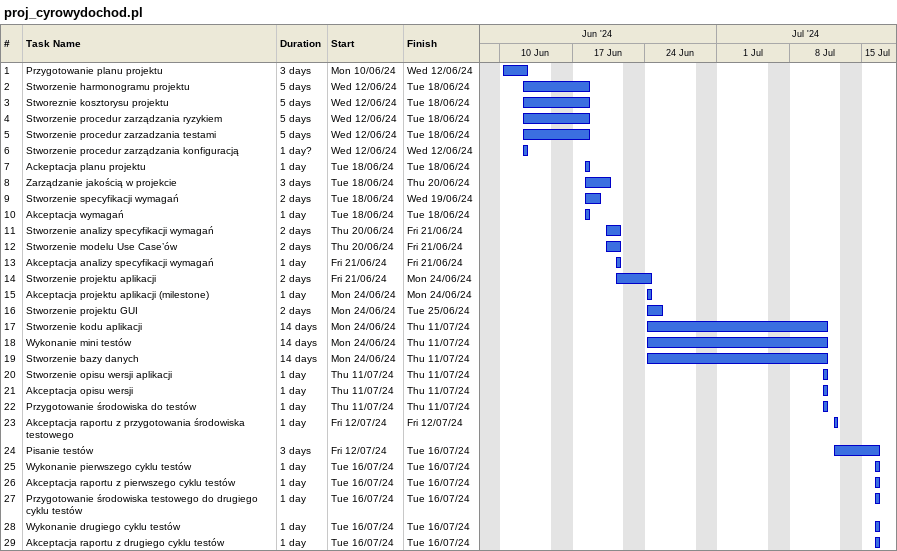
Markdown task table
proj_cyrowydochod.pl

| ID | Task | Duration | Start | Finish |
|---|---|---|---|---|
| 1 | Przygotowanie planu projektu | 3d | 2024-06-10 | 2024-06-12 |
| 2 | Stworzenie harmonogramu projektu | 5d | 2024-06-12 | 2024-06-18 |
| 3 | Stworeznie kosztorysu projektu | 5d | 2024-06-12 | 2024-06-18 |
| 4 | Stworzenie procedur zarządzania ryzykiem | 5d | 2024-06-12 | 2024-06-18 |
| 5 | Stworzenie procedur zarzadzania testami | 5d | 2024-06-12 | 2024-06-18 |
| 6 | Stworzenie procedur zarządzania konfiguracją | 1d? | 2024-06-12 | 2024-06-12 |
| 7 | Ackeptacja planu projektu | 1d | 2024-06-18 | 2024-06-18 |
| 8 | Zarządzanie jakością w projekcie | 3d | 2024-06-18 | 2024-06-20 |
| 9 | Stworzenie specyfikacji wymagań | 2d | 2024-06-18 | 2024-06-19 |
| 10 | Akceptacja wymagań | 1d | 2024-06-18 | 2024-06-18 |
| 11 | Stworzenie analizy specyfikacji wymagań | 2d | 2024-06-20 | 2024-06-21 |
| 12 | Stworzenie modelu Use Case’ów | 2d | 2024-06-20 | 2024-06-21 |
| 13 | Akceptacja analizy specyfikacji wymagań | 1d | 2024-06-21 | 2024-06-21 |
| 14 | Stworzenie projektu aplikacji | 2d | 2024-06-21 | 2024-06-24 |
| 15 | Akceptacja projektu aplikacji (milestone) | 1d | 2024-06-24 | 2024-06-24 |
| 16 | Stworzenie projektu GUI | 2d | 2024-06-24 | 2024-06-25 |
| 17 | Stworzenie kodu aplikacji | 14d | 2024-06-24 | 2024-07-11 |
| 18 | Wykonanie mini testów | 14d | 2024-06-24 | 2024-07-11 |
| 19 | Stworzenie bazy danych | 14d | 2024-06-24 | 2024-07-11 |
| 20 | Stworzenie opisu wersji aplikacji | 1d | 2024-07-11 | 2024-07-11 |
| 21 | Akceptacja opisu wersji | 1d | 2024-07-11 | 2024-07-11 |
| 22 | Przygotowanie środowiska do testów | 1d | 2024-07-11 | 2024-07-11 |
| 23 | Akceptacja raportu z przygotowania środowiska testowego | 1d | 2024-07-12 | 2024-07-12 |
| 24 | Pisanie testów | 3d | 2024-07-12 | 2024-07-16 |
| 25 | Wykonanie pierwszego cyklu testów | 1d | 2024-07-16 | 2024-07-16 |
| 26 | Akceptacja raportu z pierwszego cyklu testów | 1d | 2024-07-16 | 2024-07-16 |
| 27 | Przygotowanie środowiska testowego do drugiego cyklu testów | 1d | 2024-07-16 | 2024-07-16 |
| 28 | Wykonanie drugiego cyklu testów | 1d | 2024-07-16 | 2024-07-16 |
| 29 | Akceptacja raportu z drugiego cyklu testów | 1d | 2024-07-16 | 2024-07-16 |
